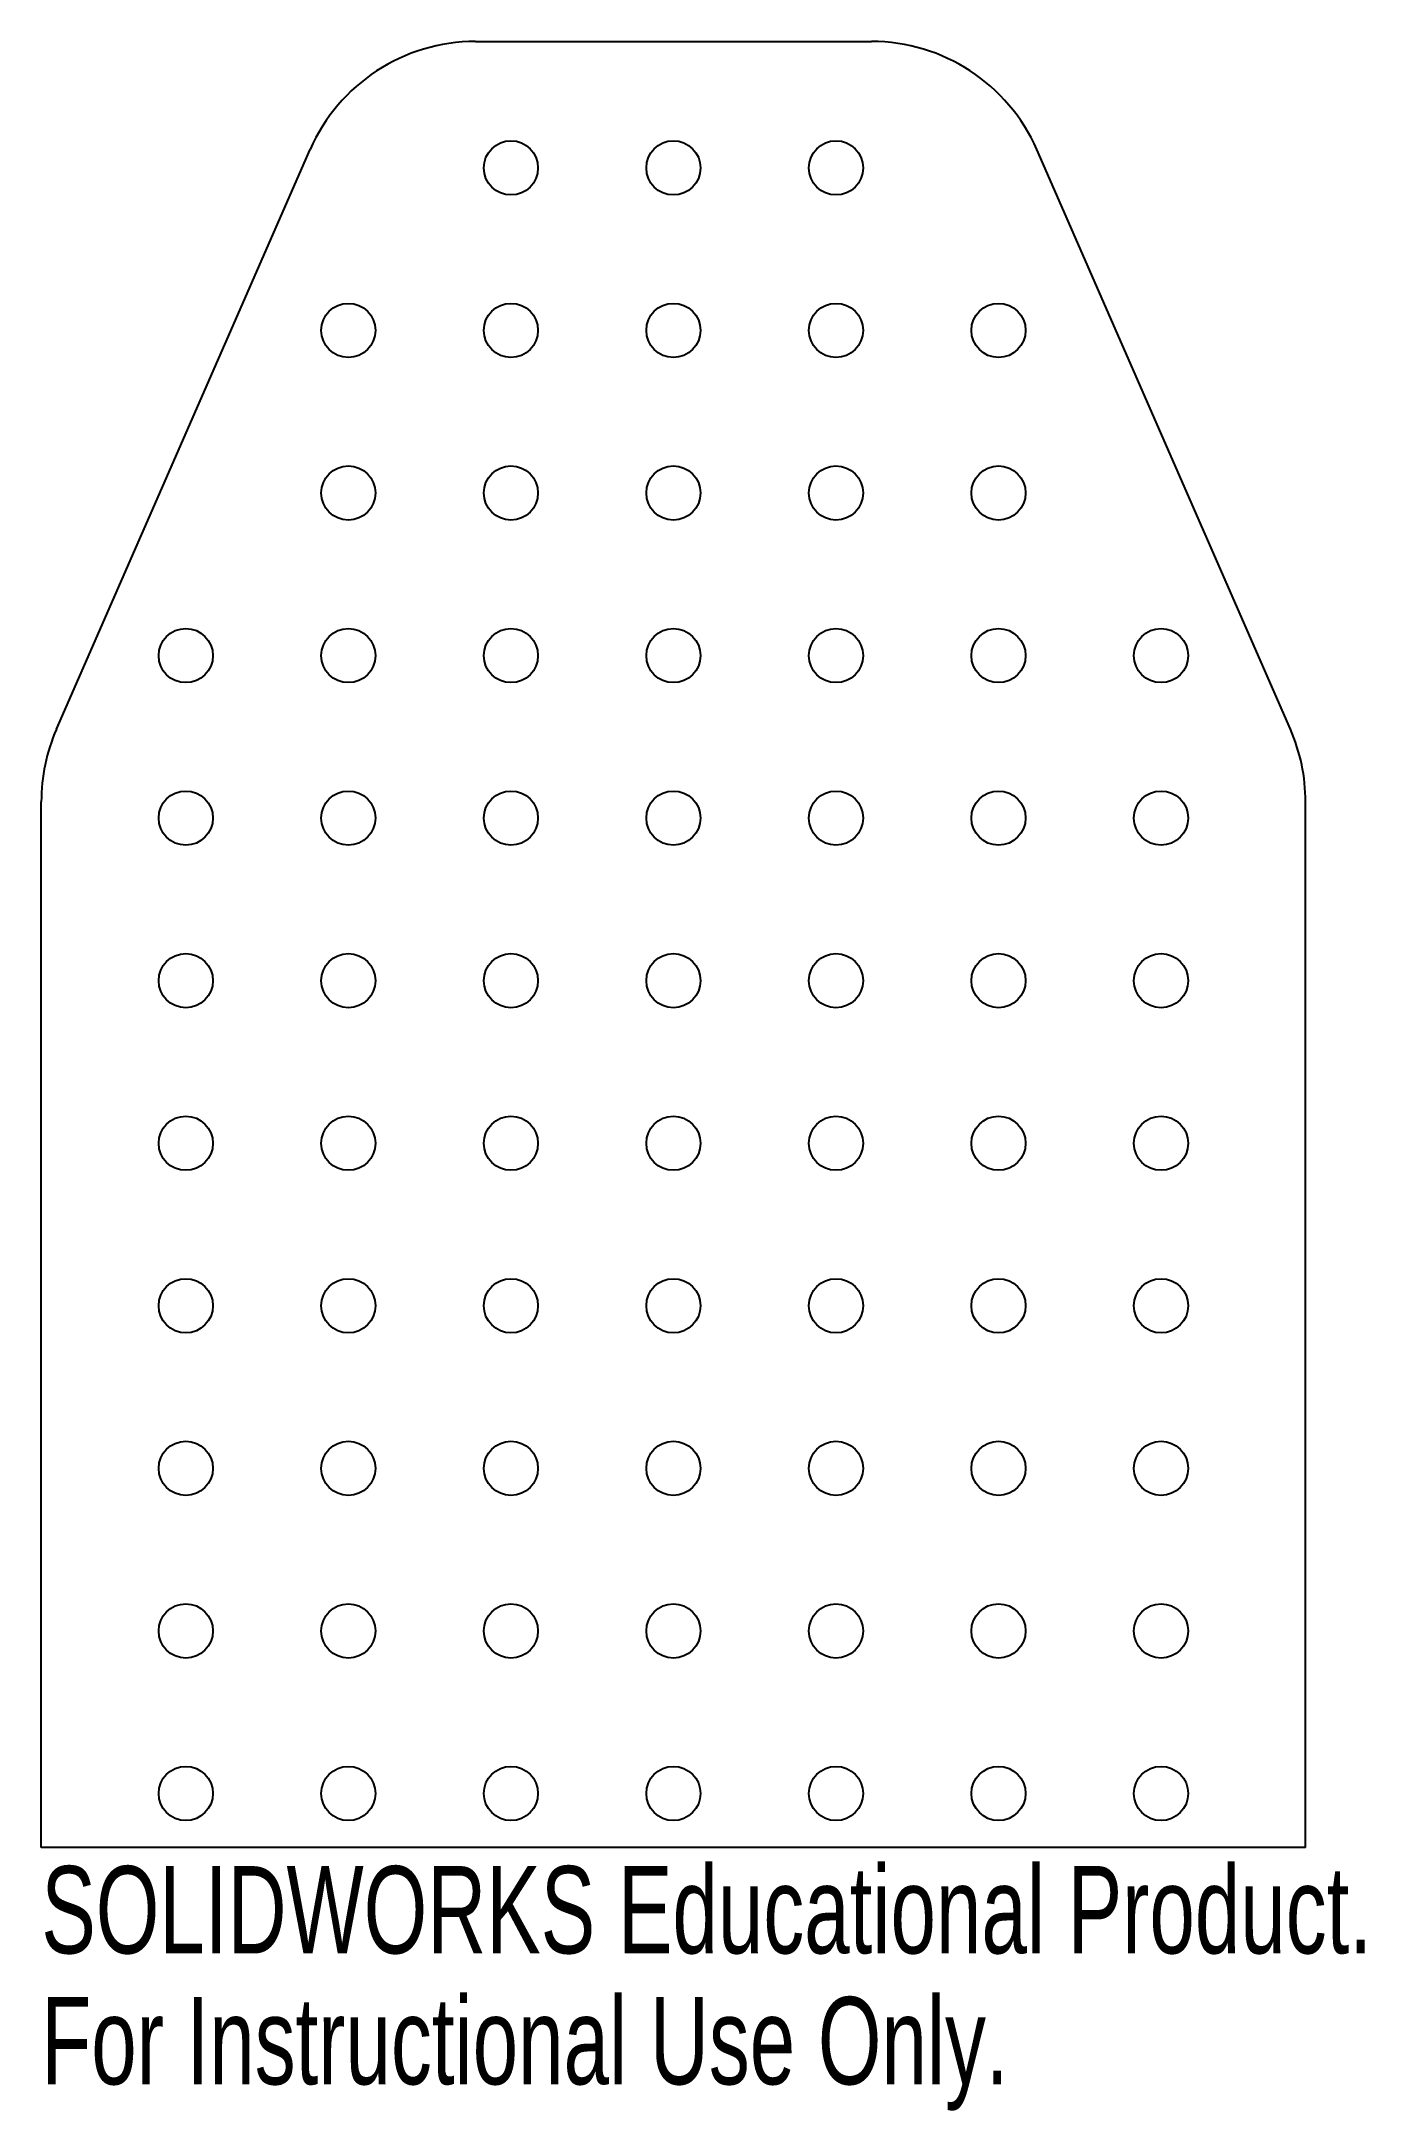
# Paper-space layout '_Bottom' of a CAD drawing. Header units: millimetres. Extents: x 1 to 75, y -44 to 70.
import ezdxf

# ---------------------------------------------------------------- set-up
doc = ezdxf.new("R2010")
doc.units = ezdxf.units.MM
doc.styles.add('SLDTEXTSTYLE0', font='TXT', dxfattribs={"width": 0.7})

psp = doc.layouts.new('_Bottom')

# ---------------------------------------------------------------- linework, layer by layer
at = {"color": 7, "linetype": 'Continuous', "lineweight": 25}
for p, q in [((25.4, 70.3), (47.32, 70.3)), ((2.2, 32.22), (16.24, 64.31)), ((70.53, 32.22), (56.49, 64.31)), ((1.36, -29.7), (1.36, 28.21)), ((71.36, -29.7), (71.36, 28.21)), ((71.36, -29.7), (1.36, -29.7))]:
    psp.add_line(p, q, dxfattribs=at)
for centre in [(27.36, 63.3), (36.36, 63.3), (45.36, 63.3), (18.36, 54.3), (27.36, 54.3), (36.36, 54.3), (45.36, 54.3), (54.36, 54.3), (18.36, 45.3), (27.36, 45.3), (36.36, 45.3), (45.36, 45.3), (54.36, 45.3), (9.36, 36.3), (18.36, 36.3), (27.36, 36.3), (36.36, 36.3), (45.36, 36.3), (54.36, 36.3), (63.36, 36.3), (9.36, 27.3), (18.36, 27.3), (27.36, 27.3), (36.36, 27.3), (45.36, 27.3), (54.36, 27.3), (63.36, 27.3), (9.36, 18.3), (18.36, 18.3), (27.36, 18.3), (36.36, 18.3), (45.36, 18.3), (54.36, 18.3), (63.36, 18.3), (9.36, 9.3), (18.36, 9.3), (27.36, 9.3), (36.36, 9.3), (45.36, 9.3), (54.36, 9.3), (63.36, 9.3), (9.36, 0.3), (18.36, 0.3), (27.36, 0.3), (36.36, 0.3), (45.36, 0.3), (54.36, 0.3), (63.36, 0.3), (9.36, -8.7), (18.36, -8.7), (27.36, -8.7), (36.36, -8.7), (45.36, -8.7), (54.36, -8.7), (63.36, -8.7), (9.36, -17.7), (18.36, -17.7), (27.36, -17.7), (36.36, -17.7), (45.36, -17.7), (54.36, -17.7), (63.36, -17.7), (9.36, -26.7), (18.36, -26.7), (27.36, -26.7), (36.36, -26.7), (45.36, -26.7), (54.36, -26.7), (63.36, -26.7)]:
    psp.add_circle(centre, 1.5, dxfattribs=at)
for centre, start, end in [((25.4, 60.3), 90, 156.3706), ((47.32, 60.3), 23.6294, 90), ((11.36, 28.21), 156.3706, 180), ((61.36, 28.21), 0, 23.6294)]:
    psp.add_arc(centre, 10, start, end, dxfattribs=at)

# ---------------------------------------------------------------- texts
at = {"color": 7, "linetype": 'Continuous', "char_height": 4.8336, "attachment_point": 1, "style": 'SLDTEXTSTYLE0'}
for s, insert in [('SOLIDWORKS Educational Product.', (1.36, -30.72)), ('For Instructional Use Only.', (1.36, -37.97))]:
    psp.add_mtext(s, dxfattribs=dict(at, insert=insert))

doc.saveas('drawing.dxf')
